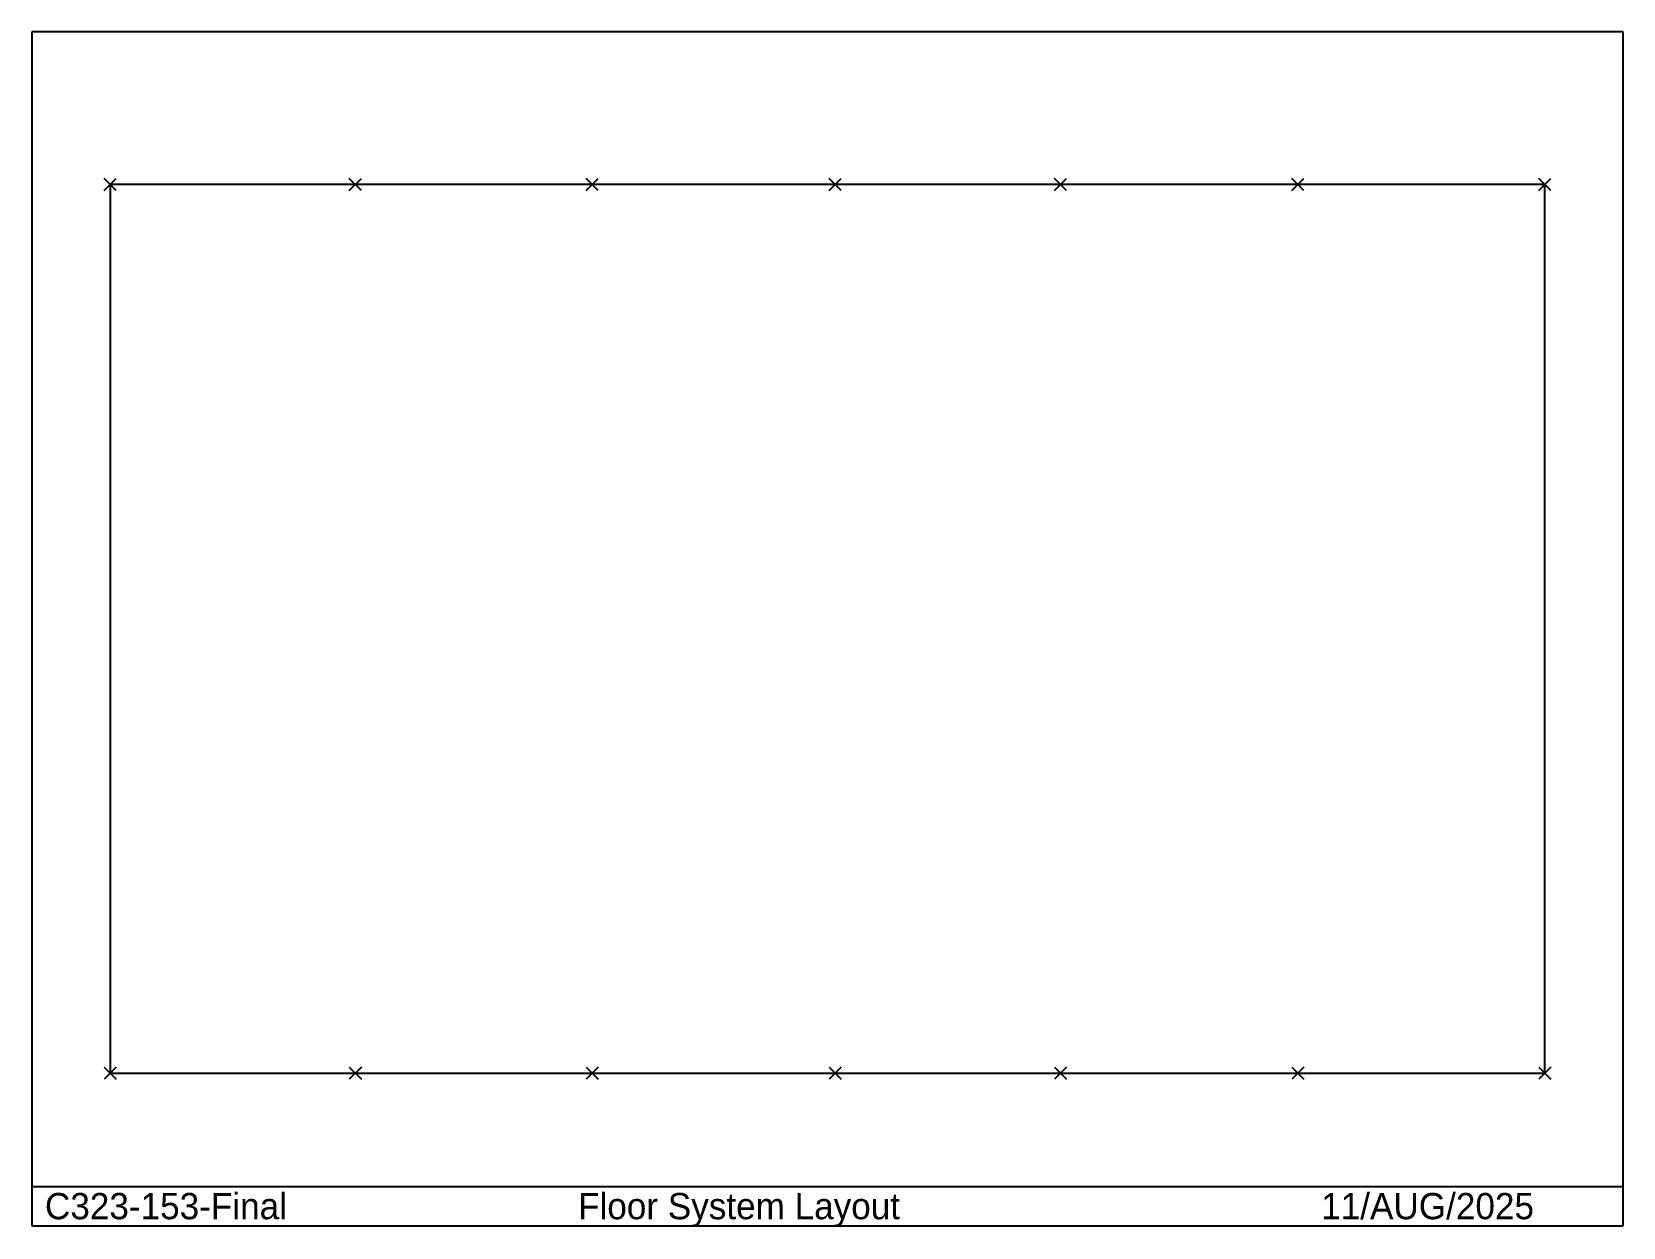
# Model space of a CAD drawing. Extents: x -1982 to 38267, y -3893 to 26328.
import ezdxf

# ---------------------------------------------------------------- set-up
doc = ezdxf.new("R2010")
doc.units = 0
doc.linetypes.add('CONTIN', pattern=[0])
doc.layers.get('0').update_dxf_attribs({"linetype": 'CONTIN'})
doc.layers.add('15', color=5, linetype='CONTIN')
doc.layers.add('7', color=5, linetype='CONTIN')

msp = doc.modelspace()

# ---------------------------------------------------------------- linework, layer by layer
for p, q in [((38266.891, 26328.293), (-1981.89, 26328.293)), ((-1981.89, 26328.293), (-1981.89, -3858.292)), ((38266.891, -3858.292), (38266.891, 26328.293)), ((-1981.89, -2862.135), (38266.891, -2862.135)), ((-1981.89, -3858.292), (38266.891, -3858.292))]:
    msp.add_line(p, q)
at = {"layer": '15'}
for p, q in [((152.4, 22317.6), (-152.4, 22622.4)), ((-152.4, 22317.6), (152.4, 22622.4)), ((6352.4, 22317.6), (6047.6, 22622.4)), ((6047.6, 22317.6), (6352.4, 22622.4)), ((12342.4, 22317.6), (12037.6, 22622.4)), ((12037.6, 22317.6), (12342.4, 22622.4)), ((18487.4, 22317.6), (18182.6, 22622.4)), ((18182.6, 22317.6), (18487.4, 22622.4)), ((24187.4, 22317.6), (23882.602, 22622.4)), ((23882.602, 22317.6), (24187.4, 22622.4)), ((30187.4, 22317.6), (29882.6, 22622.4)), ((29882.6, 22317.6), (30187.4, 22622.4)), ((36437.398, 22317.6), (36132.602, 22622.4)), ((36132.602, 22317.6), (36437.398, 22622.4)), ((-152.4, 152.4), (152.4, -152.4)), ((152.4, 152.4), (-152.4, -152.4)), ((6047.6, 152.4), (6352.4, -152.4)), ((6352.4, 152.4), (6047.6, -152.4)), ((12037.6, 152.4), (12342.4, -152.4)), ((12342.4, 152.4), (12037.6, -152.4)), ((18182.6, 152.4), (18487.4, -152.4)), ((18487.4, 152.4), (18182.6, -152.4)), ((23882.6, 152.4), (24187.398, -152.4)), ((24187.398, 152.4), (23882.6, -152.4)), ((29882.6, 152.4), (30187.4, -152.4)), ((30187.4, 152.4), (29882.6, -152.4)), ((36132.602, 152.4), (36437.398, -152.4)), ((36437.398, 152.4), (36132.602, -152.4))]:
    msp.add_line(p, q, dxfattribs=at)
at = {"layer": '7'}
for p, q in [((36285, 22470), (0, 22470)), ((0, 22470), (0, 0)), ((36285, 0), (36285, 22470)), ((0, 0), (36285, 0))]:
    msp.add_line(p, q, dxfattribs=at)

# ---------------------------------------------------------------- texts
for s, p in [('C323-153-Final', (-1649.837, -3692.266)), ('Floor System Layout', (11833.506, -3692.266)), ('11/AUG/2025', (30629.684, -3692.266))]:
    msp.add_text(s, height=664.105).set_placement(p)

doc.saveas('drawing.dxf')
